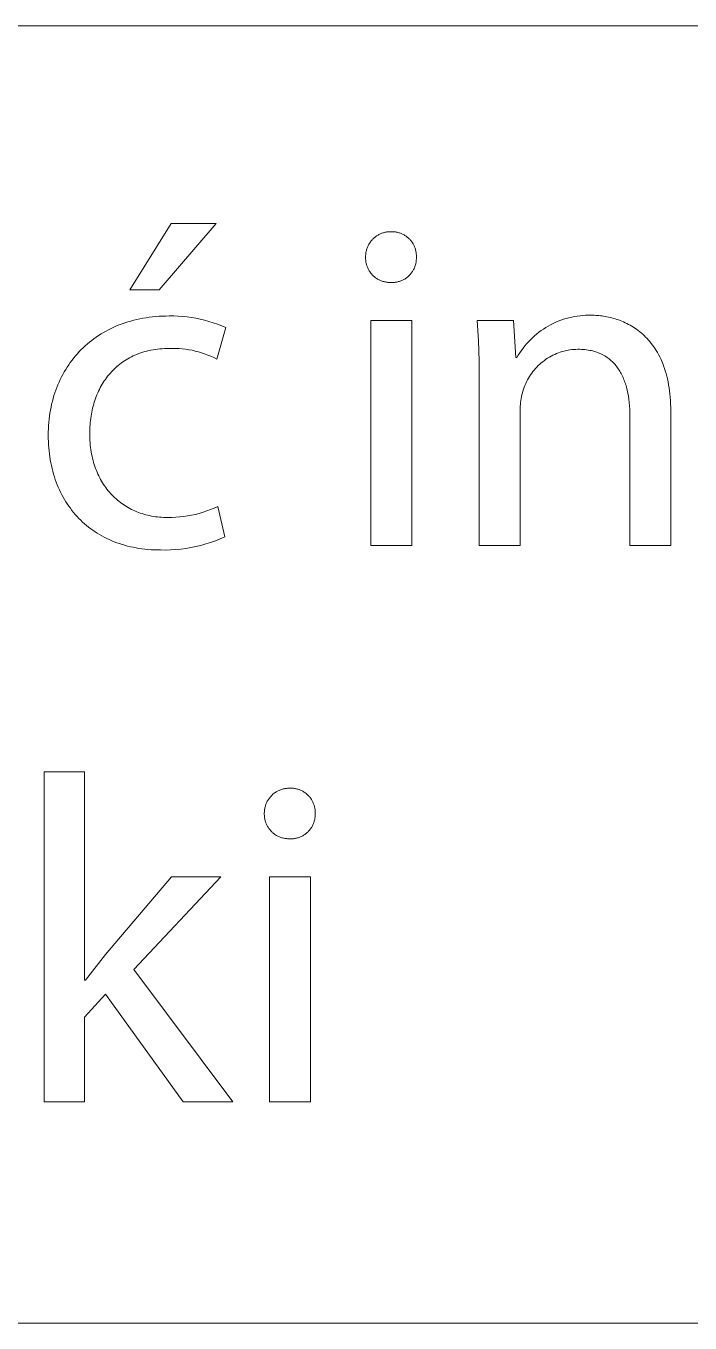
# Model space of a CAD drawing. Header units: millimetres. Extents: x -987 to 2591, y -102 to 2398.
# Drawn here: x 2119.3 to 2170.5, y -101.8 to -1.8 of the extents above; entities that cross this region are included whole.
import ezdxf

# ---------------------------------------------------------------- set-up
doc = ezdxf.new("R2010")
doc.units = ezdxf.units.MM
doc.header["$MEASUREMENT"] = 0
doc.layers.add('Domyślny', color=7, linetype='Continuous', true_color=0x000000)

msp = doc.modelspace()

# ---------------------------------------------------------------- linework, layer by layer
at = {"layer": 'Domyślny', "color": 18, "lineweight": 15, "true_color": 0x000000}
for p, q in [((1238.645, -1.825), (2587.301, -1.825)), ((2127.353, -22.165), (2130.522, -17.042)), ((2133.989, -17.042), (2129.617, -22.165)), ((2130.522, -17.042), (2133.989, -17.042)), ((2146.355, -18.014), (2146.411, -17.978)), ((2146.411, -17.978), (2146.468, -17.944)), ((2146.468, -17.944), (2146.526, -17.911)), ((2146.526, -17.911), (2146.585, -17.881)), ((2146.585, -17.881), (2146.646, -17.853)), ((2146.646, -17.853), (2146.707, -17.826)), ((2146.707, -17.826), (2146.769, -17.802)), ((2146.769, -17.802), (2146.832, -17.78)), ((2146.832, -17.78), (2146.896, -17.761)), ((2146.896, -17.761), (2146.96, -17.743)), ((2146.96, -17.743), (2147.025, -17.728)), ((2147.025, -17.728), (2147.09, -17.715)), ((2147.09, -17.715), (2147.156, -17.704)), ((2147.156, -17.704), (2147.222, -17.696)), ((2147.222, -17.696), (2147.289, -17.69)), ((2147.289, -17.69), (2147.355, -17.686)), ((2147.355, -17.686), (2147.422, -17.684)), ((2147.422, -17.684), (2147.488, -17.685)), ((2147.488, -17.685), (2147.553, -17.684)), ((2147.553, -17.684), (2147.618, -17.686)), ((2147.618, -17.686), (2147.682, -17.69)), ((2147.682, -17.69), (2147.747, -17.695)), ((2147.747, -17.695), (2147.811, -17.703)), ((2147.811, -17.703), (2147.875, -17.714)), ((2147.875, -17.714), (2147.938, -17.726)), ((2147.938, -17.726), (2148.001, -17.741)), ((2148.001, -17.741), (2148.064, -17.758)), ((2148.064, -17.758), (2148.126, -17.777)), ((2148.126, -17.777), (2148.187, -17.798)), ((2148.187, -17.798), (2148.247, -17.821)), ((2148.247, -17.821), (2148.307, -17.846)), ((2148.307, -17.846), (2148.365, -17.874)), ((2148.365, -17.874), (2148.423, -17.903)), ((2148.423, -17.903), (2148.48, -17.934)), ((2148.48, -17.934), (2148.535, -17.967)), ((2148.535, -17.967), (2148.59, -18.002)), ((2145.606, -19.007), (2145.628, -18.944)), ((2145.628, -18.944), (2145.652, -18.882)), ((2145.652, -18.882), (2145.678, -18.82)), ((2145.678, -18.82), (2145.706, -18.76)), ((2145.706, -18.76), (2145.737, -18.701)), ((2145.737, -18.701), (2145.769, -18.643)), ((2145.769, -18.643), (2145.803, -18.586)), ((2145.803, -18.586), (2145.84, -18.53)), ((2145.84, -18.53), (2145.878, -18.475)), ((2145.878, -18.475), (2145.918, -18.422)), ((2145.918, -18.422), (2145.96, -18.37)), ((2145.96, -18.37), (2146.004, -18.32)), ((2146.004, -18.32), (2146.049, -18.271)), ((2146.049, -18.271), (2146.097, -18.224)), ((2146.097, -18.224), (2146.145, -18.179)), ((2146.145, -18.179), (2146.196, -18.135)), ((2146.196, -18.135), (2146.247, -18.093)), ((2146.247, -18.093), (2146.301, -18.053)), ((2146.301, -18.053), (2146.355, -18.014)), ((2148.59, -18.002), (2148.643, -18.039)), ((2148.643, -18.039), (2148.695, -18.078)), ((2148.695, -18.078), (2148.745, -18.119)), ((2148.745, -18.119), (2148.794, -18.161)), ((2148.794, -18.161), (2148.842, -18.205)), ((2148.842, -18.205), (2148.888, -18.25)), ((2148.888, -18.25), (2148.932, -18.297)), ((2148.932, -18.297), (2148.975, -18.346)), ((2148.975, -18.346), (2149.016, -18.396)), ((2149.016, -18.396), (2149.055, -18.448)), ((2149.055, -18.448), (2149.092, -18.5)), ((2149.092, -18.5), (2149.128, -18.554)), ((2149.128, -18.554), (2149.162, -18.609)), ((2149.162, -18.609), (2149.194, -18.666)), ((2149.194, -18.666), (2149.224, -18.723)), ((2149.224, -18.723), (2149.252, -18.782)), ((2149.252, -18.782), (2149.277, -18.841)), ((2149.277, -18.841), (2149.301, -18.901)), ((2149.301, -18.901), (2149.323, -18.962)), ((2149.323, -18.962), (2149.342, -19.024)), ((2145.51, -19.596), (2145.511, -19.53)), ((2145.511, -19.663), (2145.51, -19.596)), ((2145.51, -19.728), (2145.511, -19.663)), ((2145.511, -19.792), (2145.51, -19.728)), ((2145.511, -19.53), (2145.515, -19.463)), ((2145.515, -19.856), (2145.511, -19.792)), ((2145.515, -19.463), (2145.521, -19.397)), ((2145.521, -19.921), (2145.515, -19.856)), ((2145.521, -19.397), (2145.53, -19.331)), ((2145.529, -19.985), (2145.521, -19.921)), ((2145.539, -20.049), (2145.529, -19.985)), ((2145.53, -19.331), (2145.54, -19.265)), ((2145.54, -19.265), (2145.553, -19.2)), ((2145.553, -19.2), (2145.569, -19.135)), ((2145.569, -19.135), (2145.586, -19.07)), ((2145.586, -19.07), (2145.606, -19.007)), ((2149.342, -19.024), (2149.36, -19.086)), ((2149.36, -19.086), (2149.375, -19.149)), ((2149.375, -19.149), (2149.388, -19.212)), ((2149.388, -19.212), (2149.399, -19.276)), ((2149.403, -19.982), (2149.394, -20.046)), ((2149.399, -19.276), (2149.408, -19.34)), ((2149.411, -19.919), (2149.403, -19.982)), ((2149.408, -19.34), (2149.415, -19.404)), ((2149.416, -19.855), (2149.411, -19.919)), ((2149.415, -19.404), (2149.419, -19.469)), ((2149.419, -19.791), (2149.416, -19.855)), ((2149.421, -19.598), (2149.418, -19.663)), ((2149.418, -19.663), (2149.42, -19.727)), ((2149.419, -19.469), (2149.421, -19.534)), ((2149.42, -19.727), (2149.419, -19.791)), ((2149.421, -19.534), (2149.421, -19.598)), ((2145.551, -20.112), (2145.539, -20.049)), ((2145.566, -20.175), (2145.551, -20.112)), ((2145.582, -20.237), (2145.566, -20.175)), ((2145.601, -20.299), (2145.582, -20.237)), ((2145.622, -20.36), (2145.601, -20.299)), ((2145.645, -20.42), (2145.622, -20.36)), ((2145.671, -20.48), (2145.645, -20.42)), ((2145.698, -20.538), (2145.671, -20.48)), ((2145.727, -20.596), (2145.698, -20.538)), ((2145.758, -20.652), (2145.727, -20.596)), ((2145.791, -20.708), (2145.758, -20.652)), ((2145.826, -20.762), (2145.791, -20.708)), ((2145.863, -20.815), (2145.826, -20.762)), ((2145.901, -20.867), (2145.863, -20.815)), ((2145.942, -20.917), (2145.901, -20.867)), ((2145.984, -20.966), (2145.942, -20.917)), ((2146.028, -21.013), (2145.984, -20.966)), ((2148.96, -20.96), (2148.917, -21.008)), ((2149.001, -20.911), (2148.96, -20.96)), ((2149.041, -20.861), (2149.001, -20.911)), ((2149.079, -20.809), (2149.041, -20.861)), ((2149.115, -20.756), (2149.079, -20.809)), ((2149.149, -20.702), (2149.115, -20.756)), ((2149.181, -20.647), (2149.149, -20.702)), ((2149.212, -20.59), (2149.181, -20.647)), ((2149.24, -20.533), (2149.212, -20.59)), ((2149.266, -20.475), (2149.24, -20.533)), ((2149.291, -20.415), (2149.266, -20.475)), ((2149.313, -20.355), (2149.291, -20.415)), ((2149.334, -20.295), (2149.313, -20.355)), ((2149.352, -20.233), (2149.334, -20.295)), ((2149.368, -20.171), (2149.352, -20.233)), ((2149.382, -20.109), (2149.368, -20.171)), ((2149.394, -20.046), (2149.382, -20.109)), ((2146.073, -21.059), (2146.028, -21.013)), ((2146.12, -21.104), (2146.073, -21.059)), ((2146.168, -21.146), (2146.12, -21.104)), ((2146.218, -21.187), (2146.168, -21.146)), ((2146.269, -21.227), (2146.218, -21.187)), ((2146.322, -21.264), (2146.269, -21.227)), ((2146.376, -21.3), (2146.322, -21.264)), ((2146.431, -21.333), (2146.376, -21.3)), ((2146.487, -21.365), (2146.431, -21.333)), ((2146.544, -21.395), (2146.487, -21.365)), ((2146.602, -21.423), (2146.544, -21.395)), ((2146.661, -21.449), (2146.602, -21.423)), ((2146.721, -21.473), (2146.661, -21.449)), ((2146.782, -21.494), (2146.721, -21.473)), ((2146.844, -21.514), (2146.782, -21.494)), ((2146.906, -21.532), (2146.844, -21.514)), ((2146.969, -21.547), (2146.906, -21.532)), ((2147.032, -21.56), (2146.969, -21.547)), ((2147.095, -21.571), (2147.032, -21.56)), ((2147.159, -21.58), (2147.095, -21.571)), ((2147.223, -21.587), (2147.159, -21.58)), ((2147.288, -21.591), (2147.223, -21.587)), ((2147.352, -21.593), (2147.288, -21.591)), ((2147.417, -21.593), (2147.352, -21.593)), ((2147.481, -21.597), (2147.417, -21.593)), ((2147.545, -21.598), (2147.481, -21.597)), ((2147.609, -21.597), (2147.545, -21.598)), ((2147.673, -21.595), (2147.609, -21.597)), ((2147.737, -21.589), (2147.673, -21.595)), ((2147.8, -21.582), (2147.737, -21.589)), ((2147.864, -21.573), (2147.8, -21.582)), ((2147.927, -21.561), (2147.864, -21.573)), ((2147.989, -21.547), (2147.927, -21.561)), ((2148.051, -21.531), (2147.989, -21.547)), ((2148.113, -21.513), (2148.051, -21.531)), ((2148.173, -21.493), (2148.113, -21.513)), ((2148.233, -21.471), (2148.173, -21.493)), ((2148.293, -21.446), (2148.233, -21.471)), ((2148.351, -21.42), (2148.293, -21.446)), ((2148.409, -21.392), (2148.351, -21.42)), ((2148.465, -21.361), (2148.409, -21.392)), ((2148.52, -21.329), (2148.465, -21.361)), ((2148.575, -21.295), (2148.52, -21.329)), ((2148.628, -21.259), (2148.575, -21.295)), ((2148.679, -21.222), (2148.628, -21.259)), ((2148.73, -21.182), (2148.679, -21.222)), ((2148.779, -21.141), (2148.73, -21.182)), ((2148.826, -21.098), (2148.779, -21.141)), ((2148.873, -21.054), (2148.826, -21.098)), ((2148.917, -21.008), (2148.873, -21.054)), ((2129.617, -22.165), (2127.353, -22.165)), ((2126.116, -25.041), (2126.324, -24.95)), ((2126.324, -24.95), (2126.536, -24.865)), ((2126.536, -24.865), (2126.751, -24.784)), ((2126.751, -24.784), (2126.97, -24.707)), ((2126.97, -24.707), (2127.192, -24.636)), ((2127.192, -24.636), (2127.418, -24.57)), ((2127.418, -24.57), (2127.647, -24.508)), ((2127.647, -24.508), (2127.879, -24.452)), ((2127.879, -24.452), (2128.115, -24.401)), ((2128.115, -24.401), (2128.354, -24.355)), ((2128.354, -24.355), (2128.596, -24.314)), ((2128.596, -24.314), (2128.842, -24.278)), ((2128.842, -24.278), (2129.09, -24.248)), ((2129.09, -24.248), (2129.342, -24.223)), ((2129.342, -24.223), (2129.597, -24.203)), ((2129.597, -24.203), (2129.854, -24.19)), ((2129.854, -24.19), (2130.115, -24.181)), ((2130.115, -24.181), (2130.379, -24.178)), ((2130.379, -24.178), (2130.724, -24.18)), ((2130.724, -24.18), (2131.068, -24.194)), ((2131.068, -24.194), (2131.412, -24.218)), ((2131.412, -24.218), (2131.755, -24.253)), ((2131.755, -24.253), (2132.097, -24.3)), ((2132.097, -24.3), (2132.436, -24.357)), ((2132.436, -24.357), (2132.774, -24.425)), ((2132.774, -24.425), (2133.11, -24.504)), ((2133.11, -24.504), (2133.443, -24.594)), ((2133.443, -24.594), (2133.772, -24.695)), ((2133.772, -24.695), (2134.099, -24.806)), ((2134.099, -24.806), (2134.421, -24.928)), ((2134.421, -24.928), (2134.739, -25.06)), ((2145.904, -24.524), (2149.061, -24.524)), ((2145.904, -41.858), (2145.904, -24.524)), ((2149.061, -24.524), (2149.061, -41.858)), ((2154.204, -26.085), (2154.114, -24.518)), ((2154.114, -24.518), (2156.913, -24.518)), ((2156.913, -24.518), (2157.092, -27.389)), ((2159.387, -25.069), (2159.574, -24.958)), ((2159.574, -24.958), (2159.764, -24.854)), ((2159.764, -24.854), (2159.957, -24.757)), ((2159.957, -24.757), (2160.154, -24.666)), ((2160.154, -24.666), (2160.353, -24.582)), ((2160.353, -24.582), (2160.556, -24.504)), ((2160.556, -24.504), (2160.761, -24.434)), ((2160.761, -24.434), (2160.968, -24.371)), ((2160.968, -24.371), (2161.177, -24.314)), ((2161.177, -24.314), (2161.388, -24.265)), ((2161.388, -24.265), (2161.6, -24.223)), ((2161.6, -24.223), (2161.814, -24.189)), ((2161.814, -24.189), (2162.029, -24.161)), ((2162.029, -24.161), (2162.245, -24.141)), ((2162.245, -24.141), (2162.461, -24.128)), ((2162.461, -24.128), (2162.677, -24.123)), ((2162.677, -24.123), (2162.894, -24.125)), ((2162.894, -24.125), (2163.008, -24.126)), ((2163.008, -24.126), (2163.123, -24.129)), ((2163.123, -24.129), (2163.241, -24.134)), ((2163.241, -24.134), (2163.359, -24.142)), ((2163.359, -24.142), (2163.48, -24.153)), ((2163.48, -24.153), (2163.601, -24.165)), ((2163.601, -24.165), (2163.724, -24.18)), ((2163.724, -24.18), (2163.848, -24.198)), ((2163.848, -24.198), (2163.973, -24.219)), ((2163.973, -24.219), (2164.099, -24.242)), ((2164.099, -24.242), (2164.225, -24.268)), ((2164.225, -24.268), (2164.353, -24.297)), ((2164.353, -24.297), (2164.481, -24.329)), ((2164.481, -24.329), (2164.609, -24.364)), ((2164.609, -24.364), (2164.737, -24.401)), ((2164.737, -24.401), (2164.866, -24.443)), ((2164.866, -24.443), (2164.995, -24.487)), ((2164.995, -24.487), (2165.124, -24.535)), ((2165.124, -24.535), (2165.252, -24.586)), ((2165.252, -24.586), (2165.381, -24.64)), ((2165.381, -24.64), (2165.509, -24.698)), ((2165.509, -24.698), (2165.636, -24.76)), ((2165.636, -24.76), (2165.763, -24.825)), ((2165.763, -24.825), (2165.889, -24.894)), ((2165.889, -24.894), (2166.014, -24.966)), ((2166.014, -24.966), (2166.139, -25.043)), ((2124.41, -26.059), (2124.584, -25.929)), ((2124.584, -25.929), (2124.762, -25.803)), ((2124.762, -25.803), (2124.944, -25.68)), ((2124.944, -25.68), (2125.13, -25.563)), ((2125.13, -25.563), (2125.32, -25.449)), ((2125.32, -25.449), (2125.513, -25.34)), ((2125.513, -25.34), (2125.711, -25.236)), ((2125.711, -25.236), (2125.912, -25.136)), ((2125.912, -25.136), (2126.116, -25.041)), ((2134.739, -25.06), (2134.037, -27.502)), ((2158.202, -26.009), (2158.358, -25.858)), ((2158.358, -25.858), (2158.518, -25.712)), ((2158.518, -25.712), (2158.683, -25.571)), ((2158.683, -25.571), (2158.852, -25.437)), ((2158.852, -25.437), (2159.027, -25.308)), ((2159.027, -25.308), (2159.205, -25.185)), ((2159.205, -25.185), (2159.387, -25.069)), ((2166.139, -25.043), (2166.262, -25.123)), ((2166.262, -25.123), (2166.384, -25.208)), ((2166.384, -25.208), (2166.505, -25.296)), ((2166.505, -25.296), (2166.624, -25.389)), ((2166.624, -25.389), (2166.742, -25.486)), ((2166.742, -25.486), (2166.858, -25.587)), ((2166.858, -25.587), (2166.973, -25.693)), ((2166.973, -25.693), (2167.085, -25.802)), ((2167.085, -25.802), (2167.196, -25.917)), ((2167.196, -25.917), (2167.304, -26.036)), ((2123.303, -27.087), (2123.449, -26.929)), ((2123.449, -26.929), (2123.599, -26.774)), ((2123.599, -26.774), (2123.753, -26.623)), ((2123.753, -26.623), (2123.911, -26.476)), ((2123.911, -26.476), (2124.073, -26.333)), ((2124.073, -26.333), (2124.24, -26.194)), ((2124.24, -26.194), (2124.41, -26.059)), ((2128.336, -26.975), (2128.184, -27.025)), ((2128.491, -26.929), (2128.336, -26.975)), ((2128.649, -26.887), (2128.491, -26.929)), ((2128.81, -26.848), (2128.649, -26.887)), ((2128.973, -26.814), (2128.81, -26.848)), ((2129.14, -26.783), (2128.973, -26.814)), ((2129.309, -26.756), (2129.14, -26.783)), ((2129.48, -26.733), (2129.309, -26.756)), ((2129.655, -26.714), (2129.48, -26.733)), ((2129.832, -26.699), (2129.655, -26.714)), ((2130.011, -26.689), (2129.832, -26.699)), ((2130.194, -26.682), (2130.011, -26.689)), ((2130.379, -26.68), (2130.194, -26.682)), ((2130.632, -26.675), (2130.379, -26.68)), ((2130.884, -26.678), (2130.632, -26.675)), ((2131.137, -26.69), (2130.884, -26.678)), ((2131.389, -26.711), (2131.137, -26.69)), ((2131.64, -26.74), (2131.389, -26.711)), ((2131.89, -26.778), (2131.64, -26.74)), ((2132.138, -26.825), (2131.89, -26.778)), ((2132.385, -26.881), (2132.138, -26.825)), ((2132.629, -26.945), (2132.385, -26.881)), ((2132.871, -27.017), (2132.629, -26.945)), ((2154.252, -27.654), (2154.204, -26.085)), ((2157.387, -27.018), (2157.509, -26.839)), ((2157.509, -26.839), (2157.636, -26.664)), ((2157.636, -26.664), (2157.769, -26.493)), ((2157.769, -26.493), (2157.908, -26.327)), ((2157.908, -26.327), (2158.053, -26.165)), ((2158.053, -26.165), (2158.202, -26.009)), ((2160.507, -26.975), (2160.362, -27.026)), ((2160.654, -26.929), (2160.507, -26.975)), ((2160.803, -26.888), (2160.654, -26.929)), ((2160.953, -26.852), (2160.803, -26.888)), ((2161.104, -26.821), (2160.953, -26.852)), ((2161.256, -26.795), (2161.104, -26.821)), ((2161.408, -26.775), (2161.256, -26.795)), ((2161.562, -26.76), (2161.408, -26.775)), ((2161.715, -26.75), (2161.562, -26.76)), ((2161.869, -26.746), (2161.715, -26.75)), ((2162.006, -26.747), (2161.869, -26.746)), ((2162.141, -26.752), (2162.006, -26.747)), ((2162.272, -26.761), (2162.141, -26.752)), ((2162.401, -26.772), (2162.272, -26.761)), ((2162.527, -26.787), (2162.401, -26.772)), ((2162.651, -26.805), (2162.527, -26.787)), ((2162.772, -26.827), (2162.651, -26.805)), ((2162.89, -26.851), (2162.772, -26.827)), ((2163.005, -26.878), (2162.89, -26.851)), ((2163.118, -26.909), (2163.005, -26.878)), ((2163.228, -26.942), (2163.118, -26.909)), ((2163.336, -26.979), (2163.228, -26.942)), ((2163.441, -27.018), (2163.336, -26.979)), ((2167.304, -26.036), (2167.41, -26.159)), ((2167.41, -26.159), (2167.514, -26.288)), ((2167.514, -26.288), (2167.616, -26.421)), ((2167.616, -26.421), (2167.715, -26.559)), ((2167.715, -26.559), (2167.811, -26.701)), ((2167.811, -26.701), (2167.904, -26.849)), ((2167.904, -26.849), (2167.995, -27.002)), ((2122.518, -28.117), (2122.638, -27.937)), ((2122.638, -27.937), (2122.762, -27.759)), ((2122.762, -27.759), (2122.891, -27.586)), ((2122.891, -27.586), (2123.024, -27.416)), ((2123.024, -27.416), (2123.161, -27.25)), ((2123.161, -27.25), (2123.303, -27.087)), ((2126.459, -27.984), (2126.346, -28.08)), ((2126.574, -27.891), (2126.459, -27.984)), ((2126.693, -27.801), (2126.574, -27.891)), ((2126.814, -27.714), (2126.693, -27.801)), ((2126.938, -27.63), (2126.814, -27.714)), ((2127.066, -27.55), (2126.938, -27.63)), ((2127.196, -27.472), (2127.066, -27.55)), ((2127.328, -27.398), (2127.196, -27.472)), ((2127.464, -27.328), (2127.328, -27.398)), ((2127.602, -27.26), (2127.464, -27.328)), ((2127.744, -27.196), (2127.602, -27.26)), ((2127.888, -27.136), (2127.744, -27.196)), ((2128.034, -27.079), (2127.888, -27.136)), ((2128.184, -27.025), (2128.034, -27.079)), ((2133.111, -27.098), (2132.871, -27.017)), ((2133.347, -27.187), (2133.111, -27.098)), ((2133.581, -27.284), (2133.347, -27.187)), ((2133.811, -27.389), (2133.581, -27.284)), ((2134.037, -27.502), (2133.811, -27.389)), ((2154.257, -29.224), (2154.252, -27.654)), ((2157.092, -27.389), (2157.163, -27.389)), ((2157.163, -27.389), (2157.272, -27.202)), ((2157.272, -27.202), (2157.387, -27.018)), ((2158.922, -27.901), (2158.809, -28.006)), ((2159.038, -27.799), (2158.922, -27.901)), ((2159.158, -27.702), (2159.038, -27.799)), ((2159.28, -27.609), (2159.158, -27.702)), ((2159.406, -27.52), (2159.28, -27.609)), ((2159.535, -27.436), (2159.406, -27.52)), ((2159.667, -27.356), (2159.535, -27.436)), ((2159.801, -27.28), (2159.667, -27.356)), ((2159.938, -27.21), (2159.801, -27.28)), ((2160.077, -27.144), (2159.938, -27.21)), ((2160.219, -27.083), (2160.077, -27.144)), ((2160.362, -27.026), (2160.219, -27.083)), ((2163.544, -27.06), (2163.441, -27.018)), ((2163.644, -27.105), (2163.544, -27.06)), ((2163.741, -27.152), (2163.644, -27.105)), ((2163.836, -27.203), (2163.741, -27.152)), ((2163.929, -27.256), (2163.836, -27.203)), ((2164.019, -27.312), (2163.929, -27.256)), ((2164.107, -27.37), (2164.019, -27.312)), ((2164.192, -27.431), (2164.107, -27.37)), ((2164.275, -27.494), (2164.192, -27.431)), ((2164.356, -27.56), (2164.275, -27.494)), ((2164.434, -27.628), (2164.356, -27.56)), ((2164.51, -27.699), (2164.434, -27.628)), ((2164.584, -27.772), (2164.51, -27.699)), ((2164.655, -27.847), (2164.584, -27.772)), ((2164.725, -27.925), (2164.655, -27.847)), ((2164.791, -28.005), (2164.725, -27.925)), ((2167.995, -27.002), (2168.082, -27.16)), ((2168.082, -27.16), (2168.166, -27.323)), ((2168.166, -27.323), (2168.247, -27.491)), ((2168.247, -27.491), (2168.325, -27.665)), ((2168.325, -27.665), (2168.399, -27.844)), ((2168.399, -27.844), (2168.47, -28.028)), ((2121.986, -29.071), (2122.084, -28.874)), ((2122.084, -28.874), (2122.185, -28.679)), ((2122.185, -28.679), (2122.292, -28.489)), ((2122.292, -28.489), (2122.403, -28.301)), ((2122.403, -28.301), (2122.518, -28.117)), ((2125.548, -28.946), (2125.461, -29.066)), ((2125.637, -28.829), (2125.548, -28.946)), ((2125.73, -28.714), (2125.637, -28.829)), ((2125.825, -28.601), (2125.73, -28.714)), ((2125.923, -28.491), (2125.825, -28.601)), ((2126.025, -28.384), (2125.923, -28.491)), ((2126.129, -28.28), (2126.025, -28.384)), ((2126.236, -28.178), (2126.129, -28.28)), ((2126.346, -28.08), (2126.236, -28.178)), ((2158.053, -28.974), (2157.977, -29.108)), ((2158.132, -28.842), (2158.053, -28.974)), ((2158.216, -28.713), (2158.132, -28.842)), ((2158.305, -28.587), (2158.216, -28.713)), ((2158.398, -28.464), (2158.305, -28.587)), ((2158.495, -28.344), (2158.398, -28.464)), ((2158.596, -28.228), (2158.495, -28.344)), ((2158.701, -28.115), (2158.596, -28.228)), ((2158.809, -28.006), (2158.701, -28.115)), ((2164.856, -28.087), (2164.791, -28.005)), ((2164.919, -28.171), (2164.856, -28.087)), ((2164.979, -28.257), (2164.919, -28.171)), ((2165.037, -28.346), (2164.979, -28.257)), ((2165.093, -28.436), (2165.037, -28.346)), ((2165.147, -28.528), (2165.093, -28.436)), ((2165.199, -28.622), (2165.147, -28.528)), ((2165.248, -28.718), (2165.199, -28.622)), ((2165.296, -28.816), (2165.248, -28.718)), ((2165.341, -28.916), (2165.296, -28.816)), ((2165.385, -29.017), (2165.341, -28.916)), ((2168.47, -28.028), (2168.537, -28.219)), ((2168.537, -28.219), (2168.6, -28.414)), ((2168.6, -28.414), (2168.659, -28.616)), ((2168.659, -28.616), (2168.714, -28.823)), ((2168.714, -28.823), (2168.765, -29.035)), ((2121.57, -30.104), (2121.644, -29.892)), ((2121.644, -29.892), (2121.722, -29.682)), ((2121.722, -29.682), (2121.806, -29.475)), ((2121.806, -29.475), (2121.894, -29.271)), ((2121.894, -29.271), (2121.986, -29.071)), ((2124.937, -29.972), (2124.874, -30.109)), ((2125.003, -29.836), (2124.937, -29.972)), ((2125.072, -29.702), (2125.003, -29.836)), ((2125.144, -29.57), (2125.072, -29.702)), ((2125.219, -29.441), (2125.144, -29.57)), ((2125.296, -29.314), (2125.219, -29.441)), ((2125.377, -29.189), (2125.296, -29.314)), ((2125.461, -29.066), (2125.377, -29.189)), ((2154.257, -41.864), (2154.257, -29.224)), ((2157.628, -29.962), (2157.587, -30.106)), ((2157.674, -29.815), (2157.628, -29.962)), ((2157.725, -29.67), (2157.674, -29.815)), ((2157.781, -29.526), (2157.725, -29.67)), ((2157.841, -29.385), (2157.781, -29.526)), ((2157.907, -29.245), (2157.841, -29.385)), ((2157.977, -29.108), (2157.907, -29.245)), ((2165.426, -29.12), (2165.385, -29.017)), ((2165.466, -29.225), (2165.426, -29.12)), ((2165.503, -29.332), (2165.466, -29.225)), ((2165.539, -29.44), (2165.503, -29.332)), ((2165.573, -29.549), (2165.539, -29.44)), ((2165.605, -29.66), (2165.573, -29.549)), ((2165.634, -29.773), (2165.605, -29.66)), ((2165.662, -29.887), (2165.634, -29.773)), ((2165.713, -30.119), (2165.662, -29.887)), ((2168.765, -29.035), (2168.811, -29.254)), ((2168.811, -29.254), (2168.853, -29.479)), ((2168.853, -29.479), (2168.891, -29.71)), ((2168.891, -29.71), (2168.924, -29.947)), ((2168.924, -29.947), (2168.952, -30.189)), ((2121.275, -31.211), (2121.324, -30.984)), ((2121.324, -30.984), (2121.378, -30.76)), ((2121.378, -30.76), (2121.437, -30.539)), ((2121.437, -30.539), (2121.501, -30.32)), ((2121.501, -30.32), (2121.57, -30.104)), ((2124.56, -30.978), (2124.518, -31.129)), ((2124.605, -30.828), (2124.56, -30.978)), ((2124.653, -30.681), (2124.605, -30.828)), ((2124.704, -30.535), (2124.653, -30.681)), ((2124.757, -30.391), (2124.704, -30.535)), ((2124.814, -30.249), (2124.757, -30.391)), ((2124.874, -30.109), (2124.814, -30.249)), ((2157.436, -30.991), (2157.428, -31.14)), ((2157.449, -30.842), (2157.436, -30.991)), ((2157.467, -30.693), (2157.449, -30.842)), ((2157.49, -30.545), (2157.467, -30.693)), ((2157.518, -30.398), (2157.49, -30.545)), ((2157.55, -30.251), (2157.518, -30.398)), ((2157.587, -30.106), (2157.55, -30.251)), ((2165.756, -30.356), (2165.713, -30.119)), ((2165.792, -30.598), (2165.756, -30.356)), ((2165.822, -30.845), (2165.792, -30.598)), ((2165.844, -31.095), (2165.822, -30.845)), ((2168.952, -30.189), (2168.975, -30.439)), ((2168.975, -30.439), (2168.994, -30.694)), ((2168.994, -30.694), (2169.007, -30.956)), ((2169.007, -30.956), (2169.015, -31.224)), ((2121.129, -32.144), (2121.158, -31.907)), ((2121.158, -31.907), (2121.192, -31.672)), ((2121.192, -31.672), (2121.231, -31.44)), ((2121.231, -31.44), (2121.275, -31.211)), ((2124.355, -31.907), (2124.332, -32.067)), ((2124.382, -31.748), (2124.355, -31.907)), ((2124.411, -31.591), (2124.382, -31.748)), ((2124.444, -31.435), (2124.411, -31.591)), ((2124.48, -31.281), (2124.444, -31.435)), ((2124.518, -31.129), (2124.48, -31.281)), ((2157.428, -31.14), (2157.424, -31.29)), ((2157.424, -31.29), (2157.426, -31.44)), ((2157.426, -31.44), (2157.426, -41.864)), ((2165.86, -31.35), (2165.844, -31.095)), ((2165.869, -31.608), (2165.86, -31.35)), ((2165.872, -31.869), (2165.869, -31.608)), ((2165.872, -41.864), (2165.872, -31.869)), ((2169.015, -31.224), (2169.018, -31.499)), ((2169.018, -31.499), (2169.018, -41.864)), ((2121.065, -33.115), (2121.073, -32.869)), ((2121.073, -32.869), (2121.086, -32.625)), ((2121.086, -32.625), (2121.105, -32.383)), ((2121.105, -32.383), (2121.129, -32.144)), ((2124.262, -32.885), (2124.257, -33.053)), ((2124.27, -32.719), (2124.262, -32.885)), ((2124.28, -32.554), (2124.27, -32.719)), ((2124.295, -32.391), (2124.28, -32.554)), ((2124.312, -32.228), (2124.295, -32.391)), ((2124.332, -32.067), (2124.312, -32.228)), ((2121.063, -33.364), (2121.065, -33.115)), ((2121.065, -33.611), (2121.063, -33.364)), ((2121.072, -33.856), (2121.065, -33.611)), ((2121.085, -34.098), (2121.072, -33.856)), ((2124.257, -33.053), (2124.255, -33.221)), ((2124.255, -33.221), (2124.257, -33.408)), ((2124.257, -33.408), (2124.263, -33.593)), ((2124.263, -33.593), (2124.272, -33.775)), ((2124.272, -33.775), (2124.285, -33.955)), ((2124.285, -33.955), (2124.302, -34.133)), ((2121.102, -34.337), (2121.085, -34.098)), ((2121.124, -34.573), (2121.102, -34.337)), ((2121.151, -34.807), (2121.124, -34.573)), ((2121.183, -35.038), (2121.151, -34.807)), ((2124.302, -34.133), (2124.322, -34.309)), ((2124.322, -34.309), (2124.345, -34.482)), ((2124.345, -34.482), (2124.372, -34.652)), ((2124.372, -34.652), (2124.403, -34.821)), ((2124.403, -34.821), (2124.437, -34.987)), ((2124.437, -34.987), (2124.474, -35.15)), ((2121.219, -35.266), (2121.183, -35.038)), ((2121.26, -35.491), (2121.219, -35.266)), ((2121.306, -35.714), (2121.26, -35.491)), ((2121.356, -35.933), (2121.306, -35.714)), ((2121.411, -36.149), (2121.356, -35.933)), ((2124.474, -35.15), (2124.515, -35.311)), ((2124.515, -35.311), (2124.558, -35.469)), ((2124.558, -35.469), (2124.606, -35.625)), ((2124.606, -35.625), (2124.656, -35.778)), ((2124.656, -35.778), (2124.71, -35.929)), ((2124.71, -35.929), (2124.766, -36.077)), ((2121.471, -36.363), (2121.411, -36.149)), ((2121.535, -36.573), (2121.471, -36.363)), ((2121.604, -36.78), (2121.535, -36.573)), ((2121.677, -36.983), (2121.604, -36.78)), ((2121.754, -37.184), (2121.677, -36.983)), ((2124.766, -36.077), (2124.826, -36.223)), ((2124.826, -36.223), (2124.889, -36.366)), ((2124.889, -36.366), (2124.955, -36.506)), ((2124.955, -36.506), (2125.024, -36.643)), ((2125.024, -36.643), (2125.096, -36.778)), ((2125.096, -36.778), (2125.17, -36.91)), ((2125.17, -36.91), (2125.248, -37.04)), ((2121.836, -37.381), (2121.754, -37.184)), ((2121.922, -37.575), (2121.836, -37.381)), ((2122.012, -37.766), (2121.922, -37.575)), ((2122.107, -37.953), (2122.012, -37.766)), ((2122.206, -38.137), (2122.107, -37.953)), ((2125.248, -37.04), (2125.329, -37.166)), ((2125.329, -37.166), (2125.412, -37.29)), ((2125.412, -37.29), (2125.498, -37.411)), ((2125.498, -37.411), (2125.587, -37.529)), ((2125.587, -37.529), (2125.678, -37.644)), ((2125.678, -37.644), (2125.772, -37.757)), ((2125.772, -37.757), (2125.869, -37.866)), ((2125.869, -37.866), (2125.968, -37.973)), ((2125.968, -37.973), (2126.07, -38.077)), ((2122.309, -38.317), (2122.206, -38.137)), ((2122.416, -38.494), (2122.309, -38.317)), ((2122.528, -38.668), (2122.416, -38.494)), ((2122.643, -38.837), (2122.528, -38.668)), ((2122.763, -39.003), (2122.643, -38.837)), ((2126.07, -38.077), (2126.174, -38.177)), ((2126.174, -38.177), (2126.281, -38.275)), ((2126.281, -38.275), (2126.39, -38.37)), ((2126.39, -38.37), (2126.501, -38.461)), ((2126.501, -38.461), (2126.615, -38.55)), ((2126.615, -38.55), (2126.731, -38.635)), ((2126.731, -38.635), (2126.85, -38.718)), ((2126.85, -38.718), (2126.971, -38.797)), ((2126.971, -38.797), (2127.093, -38.874)), ((2127.093, -38.874), (2127.218, -38.947)), ((2127.218, -38.947), (2127.345, -39.016)), ((2133.569, -39.1), (2133.853, -38.983)), ((2133.853, -38.983), (2134.132, -38.856)), ((2134.132, -38.856), (2134.668, -41.203)), ((2122.886, -39.166), (2122.763, -39.003)), ((2123.014, -39.324), (2122.886, -39.166)), ((2123.145, -39.479), (2123.014, -39.324)), ((2123.281, -39.631), (2123.145, -39.479)), ((2123.42, -39.778), (2123.281, -39.631)), ((2123.563, -39.921), (2123.42, -39.778)), ((2123.71, -40.061), (2123.563, -39.921)), ((2127.345, -39.016), (2127.475, -39.083)), ((2127.475, -39.083), (2127.606, -39.147)), ((2127.606, -39.147), (2127.739, -39.207)), ((2127.739, -39.207), (2127.874, -39.264)), ((2127.874, -39.264), (2128.011, -39.318)), ((2128.011, -39.318), (2128.15, -39.368)), ((2128.15, -39.368), (2128.291, -39.415)), ((2128.291, -39.415), (2128.434, -39.459)), ((2128.434, -39.459), (2128.578, -39.499)), ((2128.578, -39.499), (2128.724, -39.536)), ((2128.724, -39.536), (2128.872, -39.569)), ((2128.872, -39.569), (2129.021, -39.599)), ((2129.021, -39.599), (2129.172, -39.626)), ((2129.172, -39.626), (2129.325, -39.649)), ((2129.325, -39.649), (2129.479, -39.669)), ((2129.479, -39.669), (2129.635, -39.685)), ((2129.635, -39.685), (2129.792, -39.698)), ((2129.792, -39.698), (2129.951, -39.707)), ((2129.951, -39.707), (2130.111, -39.712)), ((2130.111, -39.712), (2130.272, -39.714)), ((2130.272, -39.714), (2130.579, -39.71)), ((2130.579, -39.71), (2130.885, -39.696)), ((2130.885, -39.696), (2131.191, -39.671)), ((2131.191, -39.671), (2131.495, -39.636)), ((2131.495, -39.636), (2131.799, -39.59)), ((2131.799, -39.59), (2132.1, -39.534)), ((2132.1, -39.534), (2132.4, -39.468)), ((2132.4, -39.468), (2132.697, -39.391)), ((2132.697, -39.391), (2132.991, -39.304)), ((2132.991, -39.304), (2133.282, -39.207)), ((2133.282, -39.207), (2133.569, -39.1)), ((2123.86, -40.196), (2123.71, -40.061)), ((2124.015, -40.328), (2123.86, -40.196)), ((2124.173, -40.455), (2124.015, -40.328)), ((2124.334, -40.578), (2124.173, -40.455)), ((2124.5, -40.698), (2124.334, -40.578)), ((2124.669, -40.813), (2124.5, -40.698)), ((2124.841, -40.924), (2124.669, -40.813)), ((2125.017, -41.03), (2124.841, -40.924)), ((2125.196, -41.132), (2125.017, -41.03)), ((2125.379, -41.23), (2125.196, -41.132)), ((2125.565, -41.324), (2125.379, -41.23)), ((2125.755, -41.413), (2125.565, -41.324)), ((2125.948, -41.498), (2125.755, -41.413)), ((2126.144, -41.578), (2125.948, -41.498)), ((2126.343, -41.654), (2126.144, -41.578)), ((2126.546, -41.725), (2126.343, -41.654)), ((2126.752, -41.791), (2126.546, -41.725)), ((2126.961, -41.853), (2126.752, -41.791)), ((2127.173, -41.91), (2126.961, -41.853)), ((2127.388, -41.962), (2127.173, -41.91)), ((2127.606, -42.01), (2127.388, -41.962)), ((2132.434, -41.949), (2132.048, -42.027)), ((2132.816, -41.857), (2132.434, -41.949)), ((2133.195, -41.752), (2132.816, -41.857)), ((2133.57, -41.634), (2133.195, -41.752)), ((2133.941, -41.503), (2133.57, -41.634)), ((2134.307, -41.359), (2133.941, -41.503)), ((2134.668, -41.203), (2134.307, -41.359)), ((2149.061, -41.858), (2145.904, -41.858)), ((2157.426, -41.864), (2154.257, -41.864)), ((2169.018, -41.864), (2165.872, -41.864)), ((2127.827, -42.053), (2127.606, -42.01)), ((2128.051, -42.091), (2127.827, -42.053)), ((2128.278, -42.124), (2128.051, -42.091)), ((2128.508, -42.151), (2128.278, -42.124)), ((2128.741, -42.174), (2128.508, -42.151)), ((2128.977, -42.192), (2128.741, -42.174)), ((2129.215, -42.205), (2128.977, -42.192)), ((2129.456, -42.213), (2129.215, -42.205)), ((2129.7, -42.216), (2129.456, -42.213)), ((2130.093, -42.218), (2129.7, -42.216)), ((2130.486, -42.207), (2130.093, -42.218)), ((2130.879, -42.182), (2130.486, -42.207)), ((2131.27, -42.144), (2130.879, -42.182)), ((2131.66, -42.093), (2131.27, -42.144)), ((2132.048, -42.027), (2131.66, -42.093)), ((2120.734, -84.742), (2120.734, -59.318)), ((2120.734, -59.318), (2123.855, -59.318)), ((2123.855, -59.318), (2123.855, -75.366)), ((2138.398, -61.022), (2138.449, -60.981)), ((2138.449, -60.981), (2138.502, -60.941)), ((2138.502, -60.941), (2138.557, -60.903)), ((2138.557, -60.903), (2138.612, -60.867)), ((2138.612, -60.867), (2138.669, -60.833)), ((2138.669, -60.833), (2138.727, -60.8)), ((2138.727, -60.8), (2138.786, -60.77)), ((2138.786, -60.77), (2138.846, -60.742)), ((2138.846, -60.742), (2138.907, -60.716)), ((2138.907, -60.716), (2138.969, -60.692)), ((2138.969, -60.692), (2139.032, -60.67)), ((2139.032, -60.67), (2139.095, -60.651)), ((2139.095, -60.651), (2139.159, -60.633)), ((2139.159, -60.633), (2139.224, -60.618)), ((2139.224, -60.618), (2139.289, -60.605)), ((2139.289, -60.605), (2139.354, -60.594)), ((2139.354, -60.594), (2139.42, -60.586)), ((2139.42, -60.586), (2139.486, -60.58)), ((2139.486, -60.58), (2139.552, -60.576)), ((2139.552, -60.576), (2139.619, -60.574)), ((2139.619, -60.574), (2139.685, -60.575)), ((2139.685, -60.575), (2139.75, -60.573)), ((2139.75, -60.573), (2139.814, -60.574)), ((2139.814, -60.574), (2139.879, -60.578)), ((2139.879, -60.578), (2139.943, -60.583)), ((2139.943, -60.583), (2140.008, -60.591)), ((2140.008, -60.591), (2140.072, -60.601)), ((2140.072, -60.601), (2140.135, -60.613)), ((2140.135, -60.613), (2140.198, -60.627)), ((2140.198, -60.627), (2140.261, -60.644)), ((2140.261, -60.644), (2140.323, -60.662)), ((2140.323, -60.662), (2140.384, -60.683)), ((2140.384, -60.683), (2140.445, -60.706)), ((2140.445, -60.706), (2140.504, -60.731)), ((2140.504, -60.731), (2140.563, -60.758)), ((2140.563, -60.758), (2140.621, -60.787)), ((2140.621, -60.787), (2140.678, -60.817)), ((2140.678, -60.817), (2140.734, -60.85)), ((2140.734, -60.85), (2140.788, -60.885)), ((2140.788, -60.885), (2140.841, -60.922)), ((2140.841, -60.922), (2140.893, -60.96)), ((2140.893, -60.96), (2140.944, -61)), ((2137.769, -62.015), (2137.787, -61.951)), ((2137.787, -61.951), (2137.807, -61.888)), ((2137.807, -61.888), (2137.829, -61.825)), ((2137.829, -61.825), (2137.853, -61.764)), ((2137.853, -61.764), (2137.88, -61.703)), ((2137.88, -61.703), (2137.908, -61.643)), ((2137.908, -61.643), (2137.939, -61.584)), ((2137.939, -61.584), (2137.971, -61.526)), ((2137.971, -61.526), (2138.006, -61.47)), ((2138.006, -61.47), (2138.042, -61.414)), ((2138.042, -61.414), (2138.081, -61.36)), ((2138.081, -61.36), (2138.121, -61.307)), ((2138.121, -61.307), (2138.163, -61.256)), ((2138.163, -61.256), (2138.206, -61.206)), ((2138.206, -61.206), (2138.252, -61.158)), ((2138.252, -61.158), (2138.299, -61.111)), ((2138.299, -61.111), (2138.347, -61.066)), ((2138.347, -61.066), (2138.398, -61.022)), ((2140.944, -61), (2140.993, -61.042)), ((2140.993, -61.042), (2141.041, -61.086)), ((2141.041, -61.086), (2141.087, -61.131)), ((2141.087, -61.131), (2141.132, -61.178)), ((2141.132, -61.178), (2141.175, -61.226)), ((2141.175, -61.226), (2141.216, -61.276)), ((2141.216, -61.276), (2141.256, -61.327)), ((2141.256, -61.327), (2141.294, -61.38)), ((2141.294, -61.38), (2141.33, -61.434)), ((2141.33, -61.434), (2141.364, -61.488)), ((2141.364, -61.488), (2141.396, -61.545)), ((2141.396, -61.545), (2141.426, -61.602)), ((2141.426, -61.602), (2141.455, -61.66)), ((2141.455, -61.66), (2141.481, -61.719)), ((2141.481, -61.719), (2141.505, -61.779)), ((2141.505, -61.779), (2141.527, -61.84)), ((2141.527, -61.84), (2141.547, -61.902)), ((2141.547, -61.902), (2141.565, -61.964)), ((2141.565, -61.964), (2141.581, -62.027)), ((2137.707, -62.474), (2137.709, -62.408)), ((2137.707, -62.54), (2137.707, -62.474)), ((2137.707, -62.605), (2137.707, -62.54)), ((2137.708, -62.67), (2137.707, -62.605)), ((2137.712, -62.734), (2137.708, -62.67)), ((2137.709, -62.408), (2137.713, -62.342)), ((2137.718, -62.799), (2137.712, -62.734)), ((2137.713, -62.342), (2137.72, -62.276)), ((2137.727, -62.863), (2137.718, -62.799)), ((2137.72, -62.276), (2137.729, -62.21)), ((2137.737, -62.927), (2137.727, -62.863)), ((2137.729, -62.21), (2137.74, -62.144)), ((2137.75, -62.99), (2137.737, -62.927)), ((2137.74, -62.144), (2137.753, -62.08)), ((2137.753, -62.08), (2137.769, -62.015)), ((2141.581, -62.027), (2141.594, -62.09)), ((2141.601, -62.923), (2141.589, -62.986)), ((2141.594, -62.09), (2141.605, -62.153)), ((2141.61, -62.86), (2141.601, -62.923)), ((2141.605, -62.153), (2141.615, -62.218)), ((2141.618, -62.796), (2141.61, -62.86)), ((2141.615, -62.218), (2141.621, -62.282)), ((2141.624, -62.732), (2141.618, -62.796)), ((2141.621, -62.282), (2141.626, -62.346)), ((2141.627, -62.668), (2141.624, -62.732)), ((2141.626, -62.346), (2141.629, -62.411)), ((2141.629, -62.476), (2141.627, -62.54)), ((2141.627, -62.54), (2141.628, -62.604)), ((2141.628, -62.604), (2141.627, -62.668)), ((2141.629, -62.411), (2141.629, -62.476)), ((2137.765, -63.053), (2137.75, -62.99)), ((2137.782, -63.116), (2137.765, -63.053)), ((2137.801, -63.177), (2137.782, -63.116)), ((2137.822, -63.238), (2137.801, -63.177)), ((2137.846, -63.299), (2137.822, -63.238)), ((2137.871, -63.358), (2137.846, -63.299)), ((2137.899, -63.417), (2137.871, -63.358)), ((2137.928, -63.474), (2137.899, -63.417)), ((2137.96, -63.531), (2137.928, -63.474)), ((2137.993, -63.586), (2137.96, -63.531)), ((2138.028, -63.641), (2137.993, -63.586)), ((2138.065, -63.694), (2138.028, -63.641)), ((2138.104, -63.745), (2138.065, -63.694)), ((2138.145, -63.796), (2138.104, -63.745)), ((2138.187, -63.845), (2138.145, -63.796)), ((2138.231, -63.892), (2138.187, -63.845)), ((2138.277, -63.938), (2138.231, -63.892)), ((2138.324, -63.982), (2138.277, -63.938)), ((2138.373, -64.025), (2138.324, -63.982)), ((2141.033, -63.973), (2140.985, -64.016)), ((2141.079, -63.929), (2141.033, -63.973)), ((2141.123, -63.883), (2141.079, -63.929)), ((2141.166, -63.835), (2141.123, -63.883)), ((2141.207, -63.786), (2141.166, -63.835)), ((2141.247, -63.736), (2141.207, -63.786)), ((2141.285, -63.685), (2141.247, -63.736)), ((2141.321, -63.632), (2141.285, -63.685)), ((2141.355, -63.578), (2141.321, -63.632)), ((2141.387, -63.523), (2141.355, -63.578)), ((2141.418, -63.466), (2141.387, -63.523)), ((2141.446, -63.409), (2141.418, -63.466)), ((2141.473, -63.351), (2141.446, -63.409)), ((2141.497, -63.292), (2141.473, -63.351)), ((2141.52, -63.232), (2141.497, -63.292)), ((2141.54, -63.171), (2141.52, -63.232)), ((2141.558, -63.11), (2141.54, -63.171)), ((2141.575, -63.048), (2141.558, -63.11)), ((2141.589, -62.986), (2141.575, -63.048)), ((2138.423, -64.066), (2138.373, -64.025)), ((2138.474, -64.105), (2138.423, -64.066)), ((2138.527, -64.143), (2138.474, -64.105)), ((2138.581, -64.178), (2138.527, -64.143)), ((2138.636, -64.212), (2138.581, -64.178)), ((2138.693, -64.244), (2138.636, -64.212)), ((2138.75, -64.273), (2138.693, -64.244)), ((2138.808, -64.301), (2138.75, -64.273)), ((2138.868, -64.327), (2138.808, -64.301)), ((2138.928, -64.351), (2138.868, -64.327)), ((2138.989, -64.373), (2138.928, -64.351)), ((2139.051, -64.392), (2138.989, -64.373)), ((2139.113, -64.41), (2139.051, -64.392)), ((2139.176, -64.425), (2139.113, -64.41)), ((2139.239, -64.438), (2139.176, -64.425)), ((2139.303, -64.449), (2139.239, -64.438)), ((2139.367, -64.458), (2139.303, -64.449)), ((2139.431, -64.464), (2139.367, -64.458)), ((2139.496, -64.468), (2139.431, -64.464)), ((2139.561, -64.471), (2139.496, -64.468)), ((2139.625, -64.47), (2139.561, -64.471)), ((2139.689, -64.474), (2139.625, -64.47)), ((2139.753, -64.475), (2139.689, -64.474)), ((2139.817, -64.474), (2139.753, -64.475)), ((2139.881, -64.471), (2139.817, -64.474)), ((2139.945, -64.466), (2139.881, -64.471)), ((2140.008, -64.458), (2139.945, -64.466)), ((2140.072, -64.449), (2140.008, -64.458)), ((2140.134, -64.437), (2140.072, -64.449)), ((2140.197, -64.423), (2140.134, -64.437)), ((2140.259, -64.407), (2140.197, -64.423)), ((2140.32, -64.389), (2140.259, -64.407)), ((2140.381, -64.368), (2140.32, -64.389)), ((2140.441, -64.346), (2140.381, -64.368)), ((2140.5, -64.322), (2140.441, -64.346)), ((2140.558, -64.295), (2140.5, -64.322)), ((2140.615, -64.267), (2140.558, -64.295)), ((2140.672, -64.237), (2140.615, -64.267)), ((2140.727, -64.204), (2140.672, -64.237)), ((2140.781, -64.17), (2140.727, -64.204)), ((2140.834, -64.134), (2140.781, -64.17)), ((2140.886, -64.097), (2140.834, -64.134)), ((2140.936, -64.057), (2140.886, -64.097)), ((2140.985, -64.016), (2140.936, -64.057)), ((2125.475, -73.388), (2130.551, -67.407)), ((2134.351, -67.407), (2127.656, -74.544)), ((2130.551, -67.407), (2134.351, -67.407)), ((2138.112, -67.413), (2141.269, -67.413)), ((2138.112, -84.748), (2138.112, -67.413)), ((2141.269, -67.413), (2141.269, -84.748)), ((2123.927, -75.366), (2125.475, -73.388)), ((2127.656, -74.544), (2135.28, -84.742)), ((2123.855, -75.366), (2123.927, -75.366)), ((2125.475, -76.438), (2123.855, -78.225)), ((2131.456, -84.742), (2125.475, -76.438)), ((2123.855, -78.225), (2123.855, -84.742)), ((2123.855, -84.742), (2120.734, -84.742)), ((2135.28, -84.742), (2131.456, -84.742)), ((2141.269, -84.748), (2138.112, -84.748)), ((2587.303, -101.8), (-987.026, -101.8)), ((2587.303, -101.8), (1238.647, -101.8))]:
    msp.add_line(p, q, dxfattribs=at)

doc.saveas('drawing.dxf')
